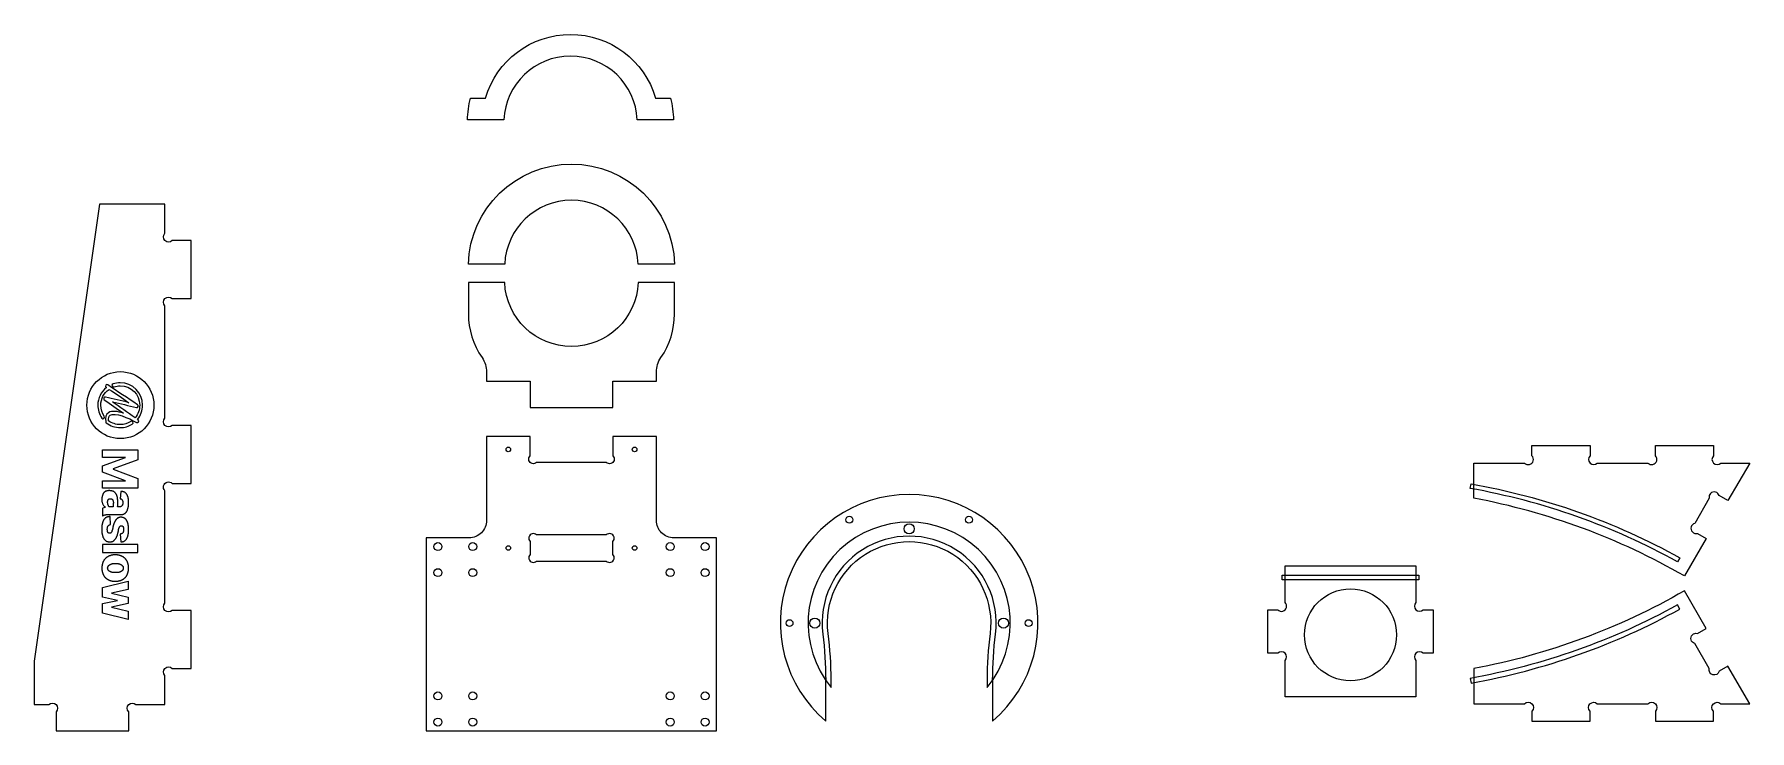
# Model space of a CAD drawing. Header units: millimetres. Extents: x -251 to 2067, y -250 to 900.
# Drawn here: x 885 to 2067, y -248 to 232 of the extents above; entities that cross this region are included whole.
import ezdxf

# ---------------------------------------------------------------- set-up
doc = ezdxf.new("R2010")
doc.units = ezdxf.units.MM
doc.header["$MEASUREMENT"] = 0
for name, color, linetype in [('0.500in_Ply-T1_0.250in_1FL-Contours', 7, 'Continuous'), ('0.500in_Ply-T1_0.250in_1FL-ThruPockets', 7, 'Continuous'), ('0.500in_Ply-T2_0.1250in_1FL-0.080in_Pocket', 4, 'Continuous'), ('0.708in_Ply-T1_0.250in_1FL-0.125in_Pocket', 4, 'Continuous'), ('0.708in_Ply-T1_0.250in_1FL-Contours', 7, 'Continuous'), ('0.708in_Ply-T1_0.250in_1FL-ThruPockets', 4, 'Continuous'), ('0.708in_Ply-T2_0.125in_1FL-ThruPockets', 5, 'Continuous'), ('0.708in_Ply-T3_Engrave', 3, 'Continuous'), ('0.708in_Ply-T4_0.125in_Drill', 1, 'Continuous'), ('0.708in_Ply-T5_0.188in_Drill', 30, 'Continuous')]:
    doc.layers.add(name, color=color, linetype=linetype)

msp = doc.modelspace()

# ---------------------------------------------------------------- linework, layer by layer
at = {"layer": '0.500in_Ply-T1_0.250in_1FL-Contours'}
for points in [[(2045.5, -85.9, 1), (2038.7, -87.7), (2028.7, -105, 1), (2030.5, -111.9), (2036.5, -115.4), (2021.6, -141.3, 0.084988), (1876.6, -87.7), (1876.6, -63.4), (1911.5, -63.4, 1), (1916.6, -58.4), (1916.6, -51.4), (1956.6, -51.4), (1956.6, -58.4, 1), (1961.6, -63.4), (1996.5, -63.4, 1), (2001.6, -58.4), (2001.6, -51.4), (2041.6, -51.4), (2041.6, -58.4, 1), (2046.6, -63.4), (2066.6, -63.4), (2051.6, -89.3)], [(1836.6, -224.6), (1746.6, -224.6), (1746.6, -199.6, 1), (1741.5, -194.6), (1734.6, -194.6), (1734.6, -164.6), (1741.5, -164.6, 1), (1746.6, -159.6), (1746.6, -134.4), (1836.6, -134.4), (1836.6, -159.6, 1), (1841.6, -164.6), (1848.6, -164.6), (1848.6, -194.6), (1841.6, -194.6, 1), (1836.6, -199.6)], [(2045.5, -207, -1), (2038.7, -205.1), (2028.7, -187.8, -1), (2030.5, -180.9), (2036.5, -177.4), (2021.6, -151.5, -0.084988), (1876.6, -205.1), (1876.6, -229.4), (1911.5, -229.4, -1), (1916.6, -234.5), (1916.6, -241.4), (1956.6, -241.4), (1956.6, -234.5, -1), (1961.6, -229.4), (1996.5, -229.4, -1), (2001.6, -234.5), (2001.6, -241.4), (2041.6, -241.4), (2041.6, -234.5, -1), (2046.6, -229.4), (2066.6, -229.4), (2051.6, -203.5)]]:
    msp.add_lwpolyline(points, format="xyb", close=True, dxfattribs=at)
at = {"layer": '0.500in_Ply-T1_0.250in_1FL-ThruPockets'}
msp.add_circle((1791.6, -181.9), 31.7, dxfattribs=at)
at = {"layer": '0.500in_Ply-T2_0.1250in_1FL-0.080in_Pocket', "linetype": 'Continuous'}
for points in [[(2016.8, -131.5, 0.082156), (1874, -80.9), (1874.6, -77.7, -0.08219), (2018.5, -128.7)], [(2016.8, -161.3, -0.082156), (1874, -211.9), (1874.6, -215.1, 0.08219), (2018.5, -164.1)]]:
    msp.add_lwpolyline(points, format="xyb", close=True, dxfattribs=at)
at = {"layer": '0.500in_Ply-T2_0.1250in_1FL-0.080in_Pocket'}
msp.add_lwpolyline([(1744.6, -140.7), (1838.6, -140.7), (1838.6, -144), (1744.6, -144)], close=True, dxfattribs=at)
at = {"layer": '0.708in_Ply-T1_0.250in_1FL-0.125in_Pocket'}
msp.add_lwpolyline([(1433.9, -213.1, 0.031771), (1431.8, -180.9, -1.135852), (1543.3, -180.9, 0.031771), (1541.3, -213.1), (1541.3, -218.2, 2.123012), (1433.9, -218.2)], format="xyb", close=True, dxfattribs=at)
at = {"layer": '0.708in_Ply-T1_0.250in_1FL-Contours'}
for p, q in [((1430.1, -241.4), (1430.1, -213.1)), ((1545.1, -213.1), (1545.1, -241.4))]:
    msp.add_line(p, q, dxfattribs=at)
for points in [[(1325.3, 173.2), (1300.3, 173.2, 0.957427), (1208.4, 173.2), (1183.4, 173.2, -0.053454), (1185.4, 188.2), (1195.8, 188.2, -0.751068), (1312.9, 188.2), (1323.3, 188.2, -0.053454)], [(1209, 73.7), (1184, 73.7, -0.972223), (1326, 73.7), (1301, 73.7, 0.957427)], [(975, -82.5, -1.000152), (980, -77.5), (993, -77.5), (993, -37.5), (980, -37.5, -1), (975, -32.5), (975, 45, -1), (980, 50), (993, 50), (993, 90), (980, 90, -1), (975, 95), (975, 115), (930, 115), (885, -200), (885, -230), (895, -230, -1), (900, -235), (900, -248), (950, -248), (950, -235, -1), (955, -230), (975, -230), (975, -210, -1), (980, -205), (993, -205), (993, -165), (980, -165, -1), (975, -160)], [(1184, 39.3, 0.152611), (1193.4, 9.3, -0.152611), (1196.5, -0.7), (1196.5, -7), (1226.5, -7), (1226.5, -25), (1283.5, -25), (1283.5, -7), (1313.5, -7), (1313.5, -0.7, -0.152611), (1316.6, 9.3, 0.152611), (1326, 39.3), (1326, 61), (1301, 61, -0.957427), (1209, 61), (1184, 61)], [(1226.5, -58.5), (1226.5, -45), (1196.5, -45), (1196.5, -103, -0.414214), (1184.5, -115), (1155, -115), (1155, -248), (1355, -248), (1355, -115), (1325.5, -115, -0.414214), (1313.5, -103), (1313.5, -45), (1283.5, -45), (1283.5, -58.5, -1.006104), (1279, -63), (1231, -63, -1.006104)]]:
    msp.add_lwpolyline(points, format="xyb", close=True, dxfattribs=at)
msp.add_lwpolyline([(1545.1, -213.1, -0.031771), (1547.1, -181.4, 1.135852), (1428.1, -181.4, -0.031771), (1430.1, -213.1)], format="xyb", dxfattribs=at)
msp.add_arc((1487.6, -173.8), 88.7, 310.41, 229.59, dxfattribs=at)
at = {"layer": '0.708in_Ply-T1_0.250in_1FL-ThruPockets'}
msp.add_lwpolyline([(1283.5, -117.5, 1.006104), (1279, -113), (1231, -113, 1.006104), (1226.5, -117.5), (1226.5, -126.5, 1.006104), (1231, -131), (1279, -131, 1.006104), (1283.5, -126.5)], format="xyb", close=True, dxfattribs=at)
at = {"layer": '0.708in_Ply-T2_0.125in_1FL-ThruPockets'}
for centre, radius in [((1487.6, -108.8), 3.45), ((1163, -121), 2.75), ((1187, -121), 2.75), ((1323, -121), 2.75), ((1347, -121), 2.75), ((1163, -139), 2.75), ((1187, -139), 2.75), ((1323, -139), 2.75), ((1347, -139), 2.75), ((1422.6, -173.8), 3.45), ((1552.6, -173.8), 3.45), ((1163, -224), 2.75), ((1187, -224), 2.75), ((1323, -224), 2.75), ((1347, -224), 2.75), ((1163, -242), 2.75), ((1187, -242), 2.75), ((1323, -242), 2.75), ((1347, -242), 2.75)]:
    msp.add_circle(centre, radius, dxfattribs=at)
at = {"layer": '0.708in_Ply-T3_Engrave'}
for points in [[(939.3, -67.6), (956.4, -74), (956.4, -75.7), (956.4, -80.8), (931.9, -80.8), (931.9, -75.7), (947.7, -75.7), (931.9, -69.7), (931.9, -65.4), (931.9, -65.4), (931.9, -65.4), (947.7, -59.5), (931.9, -59.5), (931.9, -54.3), (956.4, -54.3), (956.4, -59.5), (956.4, -61.1), (939.3, -67.5)], [(931.9, -94.8), (931.9, -100), (932.1, -99.8), (932.3, -99.7), (932.5, -99.6), (932.7, -99.5), (933, -99.4), (933.2, -99.3), (933.5, -99.2), (933.9, -99.2), (934.2, -99.1), (934.6, -99), (935, -99), (935.4, -98.9), (935.8, -98.9), (936.3, -98.9), (936.7, -98.9), (937.2, -98.8), (944.4, -98.8), (944.6, -98.8), (944.8, -98.8), (944.9, -98.8), (945.1, -98.8), (945.3, -98.8), (945.4, -98.8), (945.6, -98.8), (945.7, -98.8), (945.9, -98.8), (946, -98.7), (946.2, -98.7), (946.3, -98.7), (946.4, -98.6), (946.6, -98.6), (946.7, -98.5), (946.8, -98.5), (947, -98.4), (947.1, -98.3), (947.2, -98.3), (947.3, -98.2), (947.5, -98.1), (947.6, -98), (947.7, -97.9), (947.8, -97.8), (947.9, -97.8), (948, -97.6), (948.1, -97.5), (948.2, -97.4), (948.3, -97.3), (948.4, -97.2), (948.5, -97.1), (948.6, -97), (948.6, -96.8), (948.7, -96.7), (948.8, -96.5), (948.9, -96.4), (949, -96.3), (949, -96.1), (949.1, -95.9), (949.2, -95.8), (949.2, -95.6), (949.3, -95.4), (949.3, -95.3), (949.4, -95.1), (949.5, -94.9), (949.5, -94.7), (949.5, -94.5), (949.6, -94.3), (949.6, -94.1), (949.7, -93.9), (949.7, -93.7), (949.7, -93.5), (949.8, -93.3), (949.8, -93), (949.8, -92.8), (949.8, -92.6), (949.9, -92.3), (949.9, -92.1), (949.9, -91.8), (949.9, -91.6), (949.9, -91.3), (949.9, -91.1), (949.9, -90.8), (949.9, -90.5), (949.9, -90.3), (949.9, -90.1), (949.9, -89.8), (949.9, -89.6), (949.9, -89.4), (949.9, -89.2), (949.9, -89), (949.8, -88.7), (949.8, -88.5), (949.8, -88.3), (949.8, -88.1), (949.7, -87.9), (949.7, -87.7), (949.7, -87.6), (949.6, -87.4), (949.6, -87.2), (949.6, -87), (949.5, -86.8), (949.5, -86.7), (949.4, -86.5), (949.4, -86.3), (949.3, -86.2), (949.2, -86), (949.2, -85.9), (949.1, -85.7), (949, -85.6), (949, -85.4), (948.9, -85.3), (948.8, -85.2), (948.7, -85.1), (948.7, -84.9), (948.6, -84.8), (948.5, -84.7), (948.4, -84.6), (948.3, -84.5), (948.2, -84.4), (948.1, -84.3), (948, -84.2), (947.9, -84.1), (947.8, -84), (947.7, -83.9), (947.6, -83.8), (947.5, -83.8), (947.4, -83.7), (947.3, -83.6), (947.1, -83.6), (947, -83.5), (946.9, -83.4), (946.8, -83.4), (946.6, -83.3), (946.5, -83.3), (946.4, -83.3), (946.2, -83.2), (946.1, -83.2), (945.9, -83.1), (945.8, -83.1), (945.6, -83.1), (945.5, -83.1), (945.3, -83.1), (945.2, -83.1), (945, -83.1), (944.9, -83.1), (944.7, -83.1), (944.5, -83.1), (944.1, -88), (944.3, -88), (944.4, -88), (944.5, -88), (944.6, -88), (944.7, -88.1), (944.8, -88.1), (944.9, -88.2), (945.1, -88.4), (945.2, -88.5), (945.4, -88.6), (945.5, -88.8), (945.6, -88.9), (945.6, -89.1), (945.7, -89.3), (945.8, -89.4), (945.8, -89.6), (945.9, -89.7), (945.9, -89.9), (945.9, -90), (945.9, -90.1), (946, -90.2), (946, -90.4), (946, -90.5), (946, -90.6), (946, -90.8), (946, -91), (946, -91.1), (945.9, -91.3), (945.9, -91.5), (945.9, -91.6), (945.9, -91.7), (945.8, -91.9), (945.7, -92.1), (945.7, -92.4), (945.5, -92.6), (945.4, -92.8), (945.3, -92.9), (945.1, -93.1), (945, -93.2), (944.8, -93.3), (944.6, -93.4), (944.4, -93.5), (944.2, -93.5), (943.9, -93.5), (943.7, -93.6), (943.4, -93.6), (943.1, -93.6), (942.7, -93.6), (942.4, -93.6), (942.4, -93.3), (942.5, -92.9), (942.5, -92.6), (942.5, -92.3), (942.5, -91.9), (942.5, -91.6), (942.5, -91.3), (942.5, -91), (942.6, -90.7), (942.6, -90.4), (942.5, -90.1), (942.5, -89.8), (942.5, -89.5), (942.5, -89.3), (942.5, -89), (942.5, -88.7), (942.4, -88.5), (942.4, -88.2), (942.4, -88), (942.3, -87.7), (942.3, -87.5), (942.3, -87.3), (942.2, -87), (942.2, -86.8), (942.1, -86.6), (942, -86.4), (942, -86.2), (941.9, -86), (941.8, -85.8), (941.8, -85.6), (941.7, -85.4), (941.6, -85.2), (941.5, -85.1), (941.4, -84.9), (941.3, -84.7), (941.2, -84.6), (941.1, -84.4), (941, -84.3), (940.9, -84.2), (940.8, -84), (940.7, -83.9), (940.6, -83.8), (940.4, -83.7), (940.3, -83.5), (940.2, -83.4), (940, -83.3), (939.9, -83.2), (939.8, -83.1), (939.6, -83.1), (939.5, -83), (939.3, -82.9), (939.2, -82.8), (939, -82.8), (938.8, -82.7), (938.7, -82.7), (938.5, -82.6), (938.3, -82.6), (938.1, -82.5), (937.9, -82.5), (937.8, -82.5), (937.6, -82.5), (937.4, -82.5), (937.2, -82.5), (937, -82.4), (936.8, -82.4), (936.6, -82.4), (936.5, -82.4), (936.3, -82.4), (936.2, -82.4), (936, -82.4), (935.9, -82.5), (935.7, -82.5), (935.6, -82.5), (935.4, -82.5), (935.3, -82.5), (935.1, -82.6), (935, -82.6), (934.9, -82.6), (934.7, -82.7), (934.6, -82.7), (934.5, -82.8), (934.4, -82.8), (934.2, -82.9), (934.1, -82.9), (934, -83), (933.9, -83), (933.8, -83.1), (933.7, -83.2), (933.6, -83.2), (933.5, -83.3), (933.4, -83.4), (933.3, -83.5), (933.2, -83.6), (933.1, -83.6), (933, -83.7), (932.9, -83.8), (932.8, -83.9), (932.7, -84), (932.7, -84.1), (932.6, -84.3), (932.5, -84.4), (932.4, -84.5), (932.4, -84.6), (932.3, -84.7), (932.3, -84.9), (932.2, -85), (932.1, -85.1), (932.1, -85.3), (932, -85.4), (932, -85.5), (931.9, -85.7), (931.9, -85.8), (931.9, -86), (931.8, -86.2), (931.8, -86.3), (931.7, -86.5), (931.7, -86.7), (931.7, -86.8), (931.7, -87), (931.6, -87.2), (931.6, -87.4), (931.6, -87.5), (931.6, -87.7), (931.6, -87.9), (931.6, -88.1), (931.6, -88.3), (931.6, -88.5), (931.6, -88.7), (931.6, -89.1), (931.6, -89.5), (931.6, -89.9), (931.7, -90.3), (931.8, -90.7), (931.9, -91), (932, -91.4), (932.2, -91.7), (932.3, -92), (932.5, -92.3), (932.7, -92.6), (932.9, -92.9), (933.2, -93.2), (933.4, -93.4), (933.7, -93.7), (934, -93.9), (933.4, -94.1), (932.8, -94.3), (932.3, -94.5)], [(939.4, -93.6), (936.7, -93.6), (936.6, -93.6), (936.6, -93.5), (936.5, -93.5), (936.4, -93.4), (936.4, -93.3), (936.3, -93.3), (936.3, -93.2), (936.2, -93.1), (936.2, -93), (936.1, -92.9), (936.1, -92.8), (936, -92.7), (936, -92.6), (935.9, -92.5), (935.9, -92.4), (935.9, -92.3), (935.8, -92.2), (935.8, -92.1), (935.7, -92), (935.7, -91.9), (935.7, -91.8), (935.7, -91.7), (935.6, -91.5), (935.6, -91.4), (935.6, -91.3), (935.6, -91.2), (935.6, -91.1), (935.5, -90.9), (935.5, -90.8), (935.5, -90.7), (935.5, -90.6), (935.5, -90.4), (935.5, -90.3), (935.5, -90.2), (935.5, -90.1), (935.5, -90), (935.5, -89.9), (935.6, -89.7), (935.6, -89.6), (935.6, -89.5), (935.6, -89.4), (935.7, -89.3), (935.7, -89.2), (935.7, -89.1), (935.8, -89), (935.8, -88.9), (935.8, -88.8), (935.9, -88.7), (935.9, -88.6), (936, -88.6), (936.1, -88.5), (936.1, -88.4), (936.2, -88.4), (936.3, -88.3), (936.3, -88.2), (936.4, -88.2), (936.4, -88.2), (936.5, -88.2), (936.5, -88.1), (936.5, -88.1), (936.6, -88.1), (936.6, -88.1), (936.7, -88.1), (936.7, -88), (936.8, -88), (936.8, -88), (936.9, -88), (936.9, -88), (937, -88), (937, -88), (937.1, -88), (937.1, -88), (937.2, -88), (937.3, -88), (937.5, -88), (937.6, -88), (937.8, -88), (937.9, -88.1), (938, -88.1), (938.1, -88.1), (938.3, -88.2), (938.4, -88.2), (938.5, -88.3), (938.6, -88.4), (938.7, -88.4), (938.8, -88.5), (938.8, -88.6), (938.9, -88.7), (939, -88.8), (939.1, -88.9), (939.1, -89), (939.2, -89.1), (939.2, -89.2), (939.3, -89.4), (939.3, -89.5), (939.4, -89.6), (939.4, -89.8), (939.4, -89.9), (939.4, -90.1), (939.4, -90.3), (939.5, -90.4), (939.5, -90.6), (939.5, -90.8), (939.5, -91), (939.4, -91.2)], [(937.2, -100.3), (937, -100.3), (936.8, -100.3), (936.7, -100.3), (936.5, -100.3), (936.3, -100.4), (936.2, -100.4), (936, -100.4), (935.9, -100.4), (935.7, -100.5), (935.5, -100.5), (935.4, -100.6), (935.3, -100.6), (935.1, -100.7), (935, -100.7), (934.8, -100.8), (934.7, -100.8), (934.6, -100.9), (934.4, -101), (934.3, -101.1), (934.2, -101.1), (934.1, -101.2), (933.9, -101.3), (933.8, -101.4), (933.7, -101.5), (933.6, -101.6), (933.5, -101.7), (933.4, -101.8), (933.3, -102), (933.2, -102.1), (933.1, -102.2), (933, -102.3), (932.9, -102.5), (932.8, -102.6), (932.7, -102.7), (932.6, -102.9), (932.6, -103), (932.5, -103.2), (932.4, -103.4), (932.3, -103.5), (932.3, -103.7), (932.2, -103.9), (932.2, -104), (932.1, -104.2), (932, -104.4), (932, -104.6), (931.9, -104.8), (931.9, -105), (931.8, -105.2), (931.8, -105.4), (931.7, -105.6), (931.7, -105.8), (931.7, -106), (931.6, -106.2), (931.6, -106.5), (931.6, -106.7), (931.6, -106.9), (931.5, -107.2), (931.5, -107.4), (931.5, -107.7), (931.5, -107.9), (931.5, -108.2), (931.5, -108.4), (931.5, -108.7), (931.5, -109), (931.5, -109.2), (931.5, -109.5), (931.5, -109.8), (931.5, -110), (931.5, -110.3), (931.5, -110.5), (931.5, -110.8), (931.6, -111), (931.6, -111.3), (931.6, -111.5), (931.6, -111.7), (931.7, -112), (931.7, -112.2), (931.7, -112.4), (931.8, -112.6), (931.8, -112.8), (931.9, -113), (931.9, -113.2), (932, -113.4), (932, -113.6), (932.1, -113.8), (932.1, -114), (932.2, -114.2), (932.3, -114.3), (932.3, -114.5), (932.4, -114.7), (932.5, -114.8), (932.6, -115), (932.6, -115.1), (932.7, -115.3), (932.8, -115.4), (932.9, -115.6), (933, -115.7), (933.1, -115.8), (933.2, -116), (933.3, -116.1), (933.4, -116.2), (933.5, -116.3), (933.6, -116.4), (933.7, -116.5), (933.8, -116.7), (933.9, -116.7), (934, -116.8), (934.1, -116.9), (934.3, -117), (934.4, -117.1), (934.5, -117.2), (934.7, -117.2), (934.8, -117.3), (934.9, -117.4), (935.1, -117.4), (935.2, -117.5), (935.3, -117.5), (935.5, -117.6), (935.6, -117.6), (935.8, -117.7), (936, -117.7), (936.1, -117.7), (936.3, -117.8), (936.4, -117.8), (936.6, -117.8), (936.8, -117.8), (936.9, -117.8), (937.1, -117.8), (937.3, -117.8), (937.4, -117.8), (937.5, -117.8), (937.7, -117.8), (937.8, -117.8), (937.9, -117.7), (938.1, -117.7), (938.2, -117.7), (938.3, -117.6), (938.5, -117.6), (938.6, -117.6), (938.7, -117.5), (938.8, -117.5), (938.9, -117.4), (939, -117.4), (939.1, -117.3), (939.3, -117.2), (939.4, -117.2), (939.5, -117.1), (939.6, -117), (939.7, -117), (939.8, -116.9), (939.9, -116.8), (940, -116.7), (940.1, -116.6), (940.1, -116.6), (940.2, -116.5), (940.3, -116.4), (940.5, -116.2), (940.6, -116), (940.8, -115.8), (941, -115.6), (941.1, -115.4), (941.2, -115.2), (941.4, -114.9), (941.5, -114.7), (941.6, -114.5), (941.7, -114.3), (941.8, -114), (941.9, -113.8), (942, -113.6), (942.1, -113.3), (942.2, -113.1), (942.2, -112.9), (942.3, -112.7), (942.4, -112.5), (942.4, -112.4), (942.5, -112), (942.6, -111.6), (942.7, -111.3), (942.7, -111), (942.8, -110.7), (942.8, -110.7), (942.9, -110.3), (942.9, -110.1), (942.9, -109.8), (943, -109.6), (943, -109.4), (943.1, -109.2), (943.1, -109), (943.2, -108.8), (943.2, -108.7), (943.3, -108.5), (943.3, -108.3), (943.4, -108.2), (943.4, -108), (943.5, -107.9), (943.5, -107.8), (943.6, -107.6), (943.7, -107.5), (943.7, -107.4), (943.8, -107.3), (943.8, -107.2), (943.9, -107.1), (944, -107.1), (944.1, -107), (944.1, -106.9), (944.2, -106.9), (944.3, -106.8), (944.4, -106.8), (944.4, -106.8), (944.5, -106.7), (944.6, -106.7), (944.7, -106.7), (944.8, -106.7), (944.8, -106.7), (944.9, -106.7), (945.1, -106.7), (945.3, -106.7), (945.5, -106.7), (945.6, -106.8), (945.8, -106.9), (945.9, -107), (946, -107.1), (946.1, -107.2), (946.2, -107.4), (946.3, -107.6), (946.4, -107.8), (946.4, -108.1), (946.5, -108.3), (946.5, -108.6), (946.5, -108.9), (946.5, -109.3), (946.5, -109.6), (946.5, -110), (946.4, -110.3), (946.4, -110.6), (946.3, -110.9), (946.2, -111.1), (946.1, -111.3), (945.9, -111.5), (945.8, -111.7), (945.6, -111.9), (945.4, -112), (945.2, -112.1), (945, -112.2), (944.7, -112.3), (944.5, -112.4), (944.2, -112.4), (944.6, -117.8), (944.7, -117.8), (944.9, -117.8), (945.1, -117.8), (945.2, -117.8), (945.4, -117.7), (945.5, -117.7), (945.7, -117.7), (945.8, -117.7), (946, -117.6), (946.1, -117.6), (946.3, -117.5), (946.4, -117.5), (946.5, -117.4), (946.7, -117.4), (946.8, -117.3), (946.9, -117.3), (947, -117.2), (947.2, -117.1), (947.3, -117.1), (947.4, -117), (947.5, -116.9), (947.6, -116.8), (947.7, -116.7), (947.8, -116.6), (947.9, -116.5), (948, -116.4), (948.1, -116.3), (948.2, -116.2), (948.3, -116.1), (948.4, -115.9), (948.5, -115.8), (948.6, -115.7), (948.7, -115.6), (948.8, -115.4), (948.8, -115.3), (948.9, -115.1), (949, -115), (949, -114.8), (949.1, -114.7), (949.2, -114.5), (949.2, -114.3), (949.3, -114.2), (949.4, -114), (949.4, -113.8), (949.5, -113.6), (949.5, -113.4), (949.6, -113.3), (949.6, -113.1), (949.6, -112.9), (949.7, -112.7), (949.7, -112.5), (949.7, -112.2), (949.8, -112), (949.8, -111.8), (949.8, -111.6), (949.8, -111.4), (949.9, -111.1), (949.9, -110.9), (949.9, -110.6), (949.9, -110.4), (949.9, -110.1), (949.9, -109.9), (949.9, -109.6), (949.9, -109.4), (949.9, -109.1), (949.9, -108.9), (949.9, -108.6), (949.9, -108.3), (949.9, -108.1), (949.9, -107.9), (949.9, -107.6), (949.9, -107.4), (949.8, -107.1), (949.8, -106.9), (949.8, -106.7), (949.7, -106.5), (949.7, -106.3), (949.7, -106), (949.6, -105.8), (949.6, -105.6), (949.6, -105.4), (949.5, -105.2), (949.5, -105.1), (949.4, -104.9), (949.4, -104.7), (949.3, -104.5), (949.3, -104.3), (949.2, -104.2), (949.1, -104), (949.1, -103.8), (949, -103.7), (948.9, -103.5), (948.8, -103.4), (948.8, -103.2), (948.7, -103.1), (948.6, -103), (948.5, -102.8), (948.4, -102.7), (948.4, -102.6), (948.3, -102.5), (948.2, -102.3), (948.1, -102.2), (948, -102.1), (947.9, -102), (947.8, -101.9), (947.7, -101.8), (947.5, -101.7), (947.4, -101.6), (947.3, -101.6), (947.2, -101.5), (947.1, -101.4), (947, -101.3), (946.8, -101.3), (946.7, -101.2), (946.6, -101.2), (946.4, -101.1), (946.3, -101.1), (946.2, -101), (946, -101), (945.9, -100.9), (945.7, -100.9), (945.6, -100.9), (945.4, -100.8), (945.3, -100.8), (945.1, -100.8), (945, -100.8), (944.8, -100.8), (944.6, -100.8), (944.5, -100.8), (944.5, -100.8), (944.4, -100.8), (944.3, -100.8), (944.2, -100.8), (944.1, -100.8), (944, -100.8), (943.9, -100.8), (943.8, -100.9), (943.7, -100.9), (943.7, -100.9), (943.6, -100.9), (943.5, -100.9), (943.4, -101), (943.3, -101), (943.3, -101), (943.2, -101.1), (943.1, -101.1), (943, -101.1), (942.9, -101.1), (942.9, -101.2), (942.8, -101.2), (942.7, -101.3), (942.7, -101.3), (942.6, -101.3), (942.5, -101.4), (942.4, -101.4), (942.4, -101.5), (942.2, -101.6), (942.1, -101.7), (942, -101.8), (941.9, -101.9), (941.7, -102), (941.6, -102.1), (941.5, -102.2), (941.4, -102.3), (941.3, -102.5), (941.2, -102.6), (941.1, -102.7), (941, -102.9), (940.9, -103), (940.8, -103.1), (940.7, -103.3), (940.6, -103.4), (940.5, -103.6), (940.5, -103.7), (940.4, -103.9), (940.3, -104), (940.2, -104.2), (940.2, -104.3), (940.1, -104.5), (940, -104.6), (940, -104.8), (939.9, -104.9), (939.8, -105.1), (939.8, -105.2), (939.7, -105.4), (939.7, -105.5), (939.6, -105.7), (939.6, -105.8), (939.5, -106), (939.5, -106.1), (939.5, -106.3), (939.4, -106.4), (939.4, -106.6), (939.3, -106.7), (939.3, -106.8), (939.3, -107), (939.3, -107.1), (939.2, -107.2), (939.2, -107.3), (939.2, -107.4), (939.2, -107.6), (939.1, -107.7), (939.1, -107.8), (939.1, -107.9), (939.1, -108), (939.1, -108.1), (939.1, -108.1), (939.1, -108.1), (939.1, -108.1), (939.1, -108.1), (939.1, -108.1), (939, -108.3), (939, -108.6), (938.9, -108.8), (938.9, -109), (938.8, -109.2), (938.8, -109.4), (938.7, -109.6), (938.7, -109.8), (938.6, -110), (938.5, -110.2), (938.5, -110.3), (938.4, -110.5), (938.4, -110.6), (938.3, -110.8), (938.2, -110.9), (938.2, -111), (938.1, -111.1), (938, -111.2), (938, -111.3), (937.9, -111.4), (937.8, -111.5), (937.8, -111.6), (937.7, -111.6), (937.6, -111.7), (937.5, -111.7), (937.5, -111.7), (937.4, -111.8), (937.3, -111.8), (937.2, -111.8), (937.1, -111.8), (937, -111.8), (937, -111.8), (936.7, -111.8), (936.6, -111.8), (936.4, -111.8), (936.2, -111.7), (936.1, -111.6), (935.9, -111.5), (935.8, -111.4), (935.7, -111.2), (935.6, -111), (935.5, -110.8), (935.4, -110.6), (935.3, -110.3), (935.3, -110), (935.3, -109.7), (935.2, -109.4), (935.2, -109.1), (935.2, -108.7), (935.3, -108.4), (935.3, -108.1), (935.4, -107.8), (935.5, -107.5), (935.6, -107.2), (935.7, -107), (935.8, -106.8), (935.9, -106.6), (936.1, -106.4), (936.3, -106.3), (936.5, -106.2), (936.7, -106), (936.9, -106), (937.2, -105.9), (937.5, -105.9)], [(940.7, -126.7), (940.5, -126.7), (940.3, -126.8), (940, -126.8), (939.8, -126.8), (939.6, -126.8), (939.4, -126.8), (939.1, -126.8), (938.9, -126.9), (938.7, -126.9), (938.5, -127), (938.3, -127), (938, -127), (937.8, -127.1), (937.6, -127.2), (937.4, -127.2), (937.2, -127.3), (937, -127.4), (936.8, -127.4), (936.6, -127.5), (936.4, -127.6), (936.2, -127.7), (936, -127.8), (935.8, -127.9), (935.6, -128), (935.5, -128.1), (935.3, -128.2), (935.1, -128.3), (934.9, -128.4), (934.8, -128.5), (934.6, -128.7), (934.4, -128.8), (934.3, -128.9), (934.1, -129.1), (934, -129.2), (933.8, -129.4), (933.7, -129.5), (933.5, -129.7), (933.4, -129.9), (933.3, -130), (933.1, -130.2), (933, -130.4), (932.9, -130.6), (932.8, -130.8), (932.7, -130.9), (932.6, -131.1), (932.5, -131.3), (932.4, -131.6), (932.3, -131.8), (932.2, -131.9), (932.2, -132), (932.2, -132.1), (932.1, -132.2), (932.1, -132.3), (932, -132.4), (932, -132.5), (932, -132.7), (931.9, -132.8), (931.9, -132.9), (931.9, -133), (931.9, -133.1), (931.8, -133.3), (931.8, -133.4), (931.8, -133.5), (931.7, -133.6), (931.7, -133.8), (931.7, -133.9), (931.7, -134), (931.7, -134.2), (931.6, -134.3), (931.6, -134.4), (931.6, -134.6), (931.6, -134.7), (931.6, -134.8), (931.6, -135), (931.6, -135.1), (931.6, -135.2), (931.6, -135.4), (931.6, -135.5), (931.6, -135.7), (931.6, -135.8), (931.6, -136), (931.6, -136.1), (931.6, -136.3), (931.6, -136.4), (931.6, -136.5), (931.6, -136.7), (931.6, -136.8), (931.6, -137), (931.6, -137.1), (931.6, -137.2), (931.6, -137.4), (931.7, -137.5), (931.7, -137.6), (931.7, -137.8), (931.7, -137.9), (931.7, -138), (931.8, -138.1), (931.8, -138.3), (931.8, -138.4), (931.8, -138.5), (931.9, -138.6), (931.9, -138.8), (931.9, -138.9), (932, -139), (932, -139.1), (932, -139.2), (932.1, -139.3), (932.1, -139.4), (932.2, -139.6), (932.2, -139.7), (932.3, -139.9), (932.4, -140.1), (932.5, -140.3), (932.6, -140.5), (932.7, -140.7), (932.8, -140.9), (932.9, -141.1), (933, -141.3), (933.1, -141.5), (933.3, -141.6), (933.4, -141.8), (933.5, -142), (933.7, -142.1), (933.8, -142.3), (934, -142.4), (934.1, -142.6), (934.3, -142.7), (934.4, -142.9), (934.6, -143), (934.7, -143.1), (934.9, -143.2), (935.1, -143.4), (935.3, -143.5), (935.4, -143.6), (935.6, -143.7), (935.8, -143.8), (936, -143.9), (936.2, -144), (936.4, -144.1), (936.6, -144.2), (936.8, -144.2), (937, -144.3), (937.2, -144.4), (937.4, -144.5), (937.6, -144.5), (937.8, -144.6), (938, -144.6), (938.2, -144.7), (938.5, -144.7), (938.7, -144.8), (938.9, -144.8), (939.1, -144.8), (939.4, -144.9), (939.6, -144.9), (939.8, -144.9), (940, -144.9), (940.3, -144.9), (940.5, -144.9), (940.7, -144.9), (941, -144.9), (941.2, -144.9), (941.4, -144.9), (941.7, -144.9), (941.9, -144.9), (942.1, -144.9), (942.4, -144.8), (942.6, -144.8), (942.8, -144.8), (943, -144.7), (943.2, -144.7), (943.5, -144.6), (943.7, -144.6), (943.9, -144.5), (944.1, -144.5), (944.3, -144.4), (944.5, -144.3), (944.7, -144.2), (944.9, -144.2), (945.1, -144.1), (945.3, -144), (945.5, -143.9), (945.7, -143.8), (945.9, -143.7), (946.1, -143.6), (946.2, -143.5), (946.4, -143.4), (946.6, -143.2), (946.7, -143.1), (946.9, -143), (947.1, -142.9), (947.2, -142.7), (947.4, -142.6), (947.5, -142.4), (947.7, -142.3), (947.8, -142.1), (948, -142), (948.1, -141.8), (948.2, -141.6), (948.4, -141.5), (948.5, -141.3), (948.6, -141.1), (948.7, -140.9), (948.8, -140.7), (948.9, -140.5), (949, -140.3), (949.1, -140.1), (949.2, -139.9), (949.3, -139.7), (949.3, -139.6), (949.4, -139.4), (949.4, -139.3), (949.4, -139.2), (949.5, -139.1), (949.5, -139), (949.6, -138.9), (949.6, -138.8), (949.6, -138.6), (949.6, -138.5), (949.7, -138.4), (949.7, -138.3), (949.7, -138.1), (949.7, -138), (949.8, -137.9), (949.8, -137.8), (949.8, -137.6), (949.8, -137.5), (949.8, -137.4), (949.9, -137.2), (949.9, -137.1), (949.9, -137), (949.9, -136.8), (949.9, -136.7), (949.9, -136.5), (949.9, -136.4), (949.9, -136.3), (949.9, -136.1), (949.9, -136), (949.9, -135.8), (949.9, -135.7), (949.9, -135.5), (949.9, -135.4), (949.9, -135.2), (949.9, -135.1), (949.9, -135), (949.9, -134.8), (949.9, -134.7), (949.9, -134.6), (949.9, -134.4), (949.8, -134.3), (949.8, -134.2), (949.8, -134), (949.8, -133.9), (949.8, -133.8), (949.7, -133.6), (949.7, -133.5), (949.7, -133.4), (949.7, -133.3), (949.6, -133.1), (949.6, -133), (949.6, -132.9), (949.5, -132.8), (949.5, -132.7), (949.5, -132.5), (949.4, -132.4), (949.4, -132.3), (949.4, -132.2), (949.3, -132.1), (949.3, -132), (949.2, -131.9), (949.2, -131.8), (949.1, -131.6), (949, -131.3), (948.9, -131.1), (948.8, -130.9), (948.7, -130.8), (948.6, -130.6), (948.5, -130.4), (948.3, -130.2), (948.2, -130), (948.1, -129.9), (947.9, -129.7), (947.8, -129.5), (947.7, -129.4), (947.5, -129.2), (947.4, -129.1), (947.2, -128.9), (947.1, -128.8), (946.9, -128.7), (946.7, -128.5), (946.6, -128.4), (946.4, -128.3), (946.2, -128.2), (946, -128.1), (945.8, -128), (945.7, -127.9), (945.5, -127.8), (945.3, -127.7), (945.1, -127.6), (944.9, -127.5), (944.7, -127.4), (944.5, -127.4), (944.3, -127.3), (944.1, -127.2), (943.9, -127.2), (943.7, -127.1), (943.4, -127), (943.2, -127), (943, -127), (942.8, -126.9), (942.6, -126.9), (942.4, -126.8), (942.1, -126.8), (941.9, -126.8), (941.7, -126.8), (941.4, -126.8), (941.2, -126.8), (941, -126.7)], [(956.4, -125), (956.4, -119.5), (931.9, -119.5), (931.9, -125)], [(935.5, -135.8), (935.5, -135.8), (935.5, -135.8), (935.5, -135.7), (935.5, -135.7), (935.6, -135.7), (935.6, -135.6), (935.6, -135.6), (935.6, -135.5), (935.6, -135.5), (935.6, -135.4), (935.6, -135.4), (935.6, -135.3), (935.6, -135.3), (935.6, -135.2), (935.6, -135.1), (935.7, -135.1), (935.7, -135), (935.7, -135), (935.7, -134.9), (935.8, -134.8), (935.8, -134.8), (935.8, -134.7), (935.8, -134.6), (935.9, -134.6), (935.9, -134.5), (936, -134.4), (936, -134.4), (936.1, -134.3), (936.1, -134.2), (936.2, -134.2), (936.2, -134.1), (936.3, -134), (936.4, -134), (936.4, -133.9), (936.5, -133.8), (936.6, -133.8), (936.7, -133.7), (936.8, -133.6), (936.9, -133.6), (937, -133.5), (937.1, -133.4), (937.2, -133.4), (937.3, -133.3), (937.4, -133.3), (937.5, -133.2), (937.6, -133.2), (937.8, -133.1), (937.9, -133.1), (938, -133), (938.2, -133), (938.3, -132.9), (938.5, -132.9), (938.7, -132.9), (938.8, -132.8), (938.9, -132.8), (939, -132.8), (939.1, -132.8), (939.2, -132.8), (939.3, -132.8), (939.4, -132.8), (939.5, -132.7), (939.6, -132.7), (939.7, -132.7), (939.8, -132.7), (939.9, -132.7), (940, -132.7), (940.1, -132.7), (940.2, -132.7), (940.3, -132.7), (940.4, -132.7), (940.6, -132.7), (940.7, -132.7), (940.8, -132.7), (940.9, -132.7), (941, -132.7), (941.1, -132.7), (941.3, -132.7), (941.4, -132.7), (941.5, -132.7), (941.6, -132.7), (941.7, -132.7), (941.8, -132.7), (941.9, -132.7), (942, -132.7), (942.1, -132.7), (942.2, -132.7), (942.3, -132.7), (942.4, -132.8), (942.5, -132.8), (942.6, -132.8), (942.7, -132.8), (942.8, -132.8), (942.9, -132.8), (943, -132.8), (943.1, -132.9), (943.3, -132.9), (943.5, -132.9), (943.6, -133), (943.8, -133), (943.9, -133.1), (944, -133.1), (944.2, -133.2), (944.3, -133.2), (944.4, -133.3), (944.5, -133.3), (944.6, -133.4), (944.8, -133.4), (944.9, -133.5), (944.9, -133.6), (945, -133.6), (945.1, -133.7), (945.2, -133.8), (945.3, -133.8), (945.4, -133.9), (945.4, -134), (945.5, -134), (945.6, -134.1), (945.6, -134.2), (945.7, -134.2), (945.7, -134.3), (945.8, -134.4), (945.8, -134.4), (945.9, -134.5), (945.9, -134.6), (946, -134.6), (946, -134.7), (946, -134.8), (946.1, -134.8), (946.1, -134.9), (946.1, -135), (946.1, -135), (946.1, -135.1), (946.2, -135.1), (946.2, -135.2), (946.2, -135.3), (946.2, -135.3), (946.2, -135.4), (946.2, -135.4), (946.2, -135.5), (946.2, -135.5), (946.2, -135.6), (946.3, -135.6), (946.3, -135.7), (946.3, -135.7), (946.3, -135.7), (946.3, -135.8), (946.3, -135.8), (946.3, -135.8), (946.3, -135.9), (946.3, -135.9), (946.3, -135.9), (946.3, -136), (946.3, -136), (946.3, -136.1), (946.2, -136.1), (946.2, -136.2), (946.2, -136.2), (946.2, -136.3), (946.2, -136.3), (946.2, -136.4), (946.2, -136.4), (946.2, -136.5), (946.2, -136.5), (946.1, -136.6), (946.1, -136.7), (946.1, -136.7), (946.1, -136.8), (946.1, -136.8), (946, -136.9), (946, -137), (946, -137), (945.9, -137.1), (945.9, -137.2), (945.8, -137.3), (945.8, -137.3), (945.7, -137.4), (945.7, -137.5), (945.6, -137.5), (945.6, -137.6), (945.5, -137.7), (945.4, -137.7), (945.4, -137.8), (945.3, -137.9), (945.2, -137.9), (945.1, -138), (945, -138), (944.9, -138.1), (944.9, -138.2), (944.8, -138.2), (944.6, -138.3), (944.5, -138.3), (944.4, -138.4), (944.3, -138.5), (944.2, -138.5), (944, -138.6), (943.9, -138.6), (943.8, -138.6), (943.6, -138.7), (943.5, -138.7), (943.3, -138.8), (943.1, -138.8), (943, -138.8), (942.9, -138.9), (942.8, -138.9), (942.7, -138.9), (942.6, -138.9), (942.5, -138.9), (942.4, -138.9), (942.3, -138.9), (942.2, -138.9), (942.1, -139), (942, -139), (941.9, -139), (941.8, -139), (941.7, -139), (941.6, -139), (941.5, -139), (941.4, -139), (941.3, -139), (941.1, -139), (941, -139), (940.9, -139), (940.8, -139), (940.7, -139), (940.6, -139), (940.4, -139), (940.3, -139), (940.2, -139), (940.1, -139), (940, -139), (939.9, -139), (939.8, -139), (939.7, -139), (939.6, -138.9), (939.5, -138.9), (939.4, -138.9), (939.3, -138.9), (939.2, -138.9), (939.1, -138.9), (939, -138.9), (938.9, -138.9), (938.8, -138.8), (938.7, -138.8), (938.5, -138.8), (938.3, -138.7), (938.2, -138.7), (938, -138.6), (937.9, -138.6), (937.8, -138.6), (937.6, -138.5), (937.5, -138.5), (937.4, -138.4), (937.3, -138.3), (937.2, -138.3), (937.1, -138.2), (937, -138.2), (936.9, -138.1), (936.8, -138), (936.7, -138), (936.6, -137.9), (936.5, -137.9), (936.4, -137.8), (936.4, -137.7), (936.3, -137.7), (936.2, -137.6), (936.2, -137.5), (936.1, -137.5), (936.1, -137.4), (936, -137.3), (936, -137.3), (935.9, -137.2), (935.9, -137.1), (935.8, -137), (935.8, -137), (935.8, -136.9), (935.8, -136.8), (935.7, -136.8), (935.7, -136.7), (935.7, -136.7), (935.7, -136.6), (935.6, -136.5), (935.6, -136.5), (935.6, -136.4), (935.6, -136.4), (935.6, -136.3), (935.6, -136.3), (935.6, -136.2), (935.6, -136.2), (935.6, -136.1), (935.6, -136.1), (935.6, -136), (935.5, -136), (935.5, -135.9), (935.5, -135.9), (935.5, -135.9)], [(938.2, -162.9), (949.6, -165.6), (949.6, -171.3), (931.9, -167), (931.9, -160.2), (942.3, -158.1), (942.3, -158.1), (931.9, -156), (931.9, -149.2), (949.6, -144.9), (949.6, -150.6), (938.2, -153.2), (949.6, -155.9), (949.6, -160.3)]]:
    msp.add_lwpolyline(points, close=True, dxfattribs=at)
for points, knots in [([(944.3, -0.4), (931.5, -0.4), (921.2, -10.8), (921.2, -23.5), (921.2, -36.3), (931.5, -46.6), (944.3, -46.6), (957, -46.6), (967.4, -36.3), (967.4, -23.5), (967.4, -10.8), (957, -0.4), (944.3, -0.4)], [0, 0, 0, 0, 1, 1, 1, 2, 2, 2, 3, 3, 3, 4, 4, 4, 4]), ([(934.2, -35), (933.7, -32), (934.3, -29.9), (936, -28.7), (938.4, -27.1), (942.5, -27.8), (946.4, -29.1), (942, -26), (937.6, -22.9), (933.2, -19.8), (932.9, -19.6), (932.8, -19.3), (932.8, -18.9), (932.8, -18.8), (932.8, -18.6), (932.9, -18.5), (933.1, -18.1), (933.6, -17.8), (934, -17.9), (939.4, -19.2), (944.8, -20.5), (950.2, -21.8), (945.6, -18.7), (941.1, -15.6), (936.5, -12.6), (932.9, -15.1), (930.8, -19.1), (930.8, -23.5), (930.8, -26.3), (931.6, -29), (933.2, -31.2), (933.5, -31.7), (933.4, -32.3), (933, -32.7), (932.5, -33), (931.8, -32.9), (931.5, -32.4), (929.7, -29.8), (928.7, -26.7), (928.7, -23.5), (928.7, -18.7), (930.9, -14.3), (934.7, -11.3), (934.6, -11.3), (934.5, -11.2), (934.4, -11.2), (934, -10.9), (933.8, -10.2), (934.2, -9.7), (934.5, -9.3), (935.1, -9.1), (935.6, -9.5), (942.4, -14.1), (949.3, -18.7), (956.1, -23.2), (956.5, -23.5), (956.7, -24.1), (956.5, -24.5), (956.3, -25), (955.8, -25.2), (955.3, -25.1), (949.8, -23.8), (944.3, -22.5), (938.8, -21.2), (944, -24.8), (949.2, -28.5), (954.4, -32.2), (956.5, -29.8), (957.6, -26.7), (957.6, -23.5), (957.6, -16.1), (951.6, -10.1), (944.2, -10.1), (942.7, -10.1), (941.3, -10.4), (939.9, -10.8), (939.4, -11), (938.8, -10.7), (938.6, -10.2), (938.6, -10.1), (938.5, -10), (938.5, -9.9), (938.5, -9.4), (938.8, -9), (939.3, -8.9), (940.8, -8.3), (942.5, -8.1), (944.2, -8.1), (952.7, -8.1), (959.6, -15), (959.6, -23.5), (959.6, -27.2), (958.4, -30.6), (956.1, -33.4), (956.2, -33.5), (956.4, -33.6), (956.5, -33.7), (957, -34), (957.1, -34.6), (956.8, -35.1), (956.5, -35.5), (955.9, -35.7), (955.4, -35.4), (950, -32.3), (940.3, -28.3), (937.2, -30.4), (936.3, -31.1), (935.9, -32.4), (936.2, -34.3), (938.5, -36), (941.3, -36.9), (944.2, -36.9), (946.8, -36.9), (949.3, -36.2), (951.4, -34.8), (951.9, -34.5), (952.5, -34.6), (952.8, -35.1), (953.2, -35.6), (953, -36.2), (952.5, -36.5), (950, -38.1), (947.2, -39), (944.2, -39), (940.7, -39), (937.3, -37.8), (934.6, -35.6), (934.4, -35.5), (934.2, -35.3), (934.2, -35)], [0, 0, 0, 0, 1, 1, 1, 2, 2, 2, 3, 3, 3, 4, 4, 4, 5, 5, 5, 6, 6, 6, 7, 7, 7, 8, 8, 8, 9, 9, 9, 10, 10, 10, 11, 11, 11, 12, 12, 12, 13, 13, 13, 14, 14, 14, 15, 15, 15, 16, 16, 16, 17, 17, 17, 18, 18, 18, 19, 19, 19, 20, 20, 20, 21, 21, 21, 22, 22, 22, 23, 23, 23, 24, 24, 24, 25, 25, 25, 26, 26, 26, 27, 27, 27, 28, 28, 28, 29, 29, 29, 30, 30, 30, 31, 31, 31, 32, 32, 32, 33, 33, 33, 34, 34, 34, 35, 35, 35, 36, 36, 36, 37, 37, 37, 38, 38, 38, 39, 39, 39, 40, 40, 40, 41, 41, 41, 42, 42, 42, 43, 43, 43, 43])]:
    msp.add_open_spline(points, degree=3, knots=knots, dxfattribs=at)
at = {"layer": '0.708in_Ply-T4_0.125in_Drill'}
for centre in [(1211.5, -54), (1298.5, -54), (1211.5, -122), (1298.5, -122)]:
    msp.add_circle(centre, 1.59, dxfattribs=at)
at = {"layer": '0.708in_Ply-T5_0.188in_Drill'}
for centre in [(1446.4, -102.5), (1528.8, -102.5), (1405.2, -173.8), (1569.9, -173.8)]:
    msp.add_circle(centre, 2.38, dxfattribs=at)

doc.saveas('drawing.dxf')
